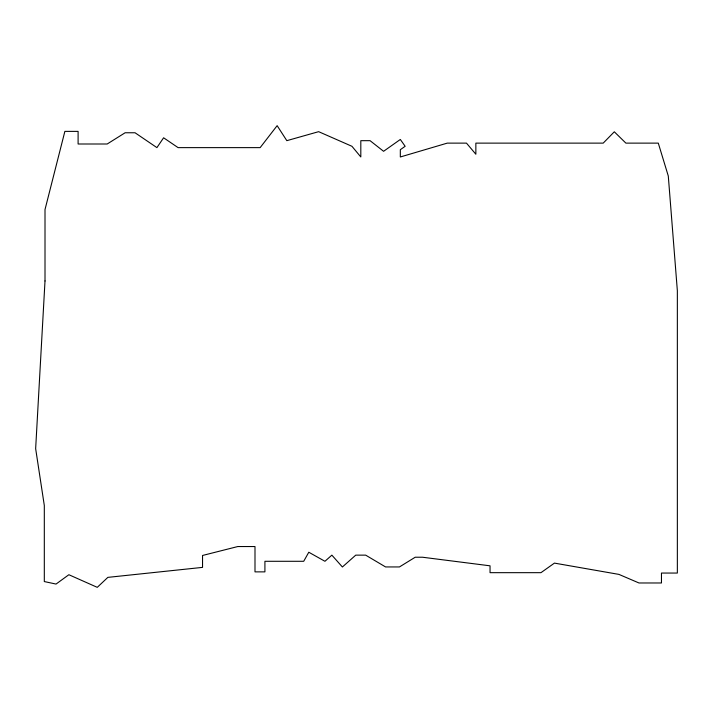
<?xml version="1.0" encoding="UTF-8"?>
<svg xmlns="http://www.w3.org/2000/svg" width="713" height="713" viewBox="0 0 713 713"><rect width="100%" height="100%" fill="white"/><g stroke="black" fill="none" stroke-linecap="round" stroke-linejoin="round"><path stroke-width="1.07" d="M45.008 280.967L35.65 448.655L44.313 505.526L44.313 581.567L56.042 584.063L68.867 574.723L97.271 587.343L107.859 577.37L202.545 567.379L202.545 555.472L237.803 546.541L254.996 546.541L254.996 571.871L264.915 571.871L264.915 561.291L303.711 561.291L308.791 552.236L324.941 561.291L331.866 555.142L342.392 566.995L355.742 555.142L365.662 555.142L385.564 566.942L399.449 566.942L415.216 557.227L422.488 557.227L490.045 565.819L490.045 572.673L540.962 572.673L554.438 563.11L618.92 574.393L638.982 582.976L661.468 582.976L661.468 573.056L677.35 573.056L677.35 290.717L668.295 176.022L658.286 143.126L625.889 143.126L614.312 131.789L603.207 143.126L475.856 143.126L475.856 154.24L466.48 143.126L447.247 143.126L400.323 156.976L400.323 149.703L405.153 146.29L400.323 139.463L383.585 151.299L370.074 140.675L360.814 140.675L360.814 156.967L351.946 146.29L318.64 131.673L286.822 140.666L277.143 125.657L260.156 147.627L178.09 147.627L163.607 137.787L156.913 147.627L135.042 132.761L125.123 132.761L107.191 143.999L78.1 143.999L78.1 131.379L64.874 131.379L45.008 209.56L45.008 280.967"/></g></svg>
